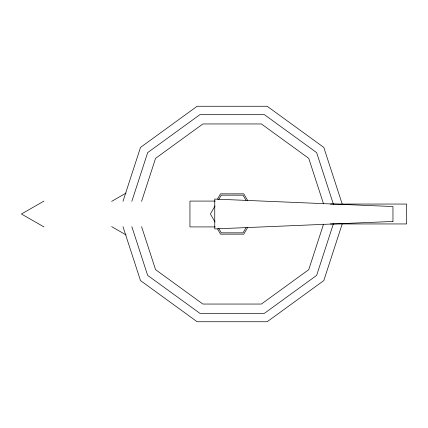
<?xml version="1.0" encoding="UTF-8"?>
<svg xmlns="http://www.w3.org/2000/svg" width="428" height="428" viewBox="0 0 428 428"><rect width="100%" height="100%" fill="white"/><g stroke="black" fill="none" stroke-linecap="round" stroke-linejoin="round"><path stroke-width="0.64" d="M122.986 201.315L140.502 147.414L197.148 106.256L267.163 106.256L323.803 147.414L342.352 204.488M131.835 201.342L147.665 152.614L199.881 114.677L264.424 114.677L316.64 152.614L333.498 204.509M141.582 201.353L155.557 158.349L202.893 123.954L261.412 123.954L308.754 158.349L323.547 203.883M323.547 224.117L308.754 269.651L261.412 304.046L202.893 304.046L155.557 269.651L141.582 226.647M333.498 223.491L316.64 275.386L264.424 313.323L199.881 313.323L147.665 275.386L131.835 226.658M342.352 223.512L323.803 280.586L267.163 321.744L197.148 321.744L140.502 280.586L122.986 226.685M217.526 199.025L220.516 193.847L243.789 193.847L247.78 200.753M215.017 206.012L210.405 214L215.017 221.988M218.644 199.732L221.281 195.168L243.024 195.168L245.993 200.304M245.993 227.696L243.024 232.832L221.281 232.832L218.644 228.268M247.78 227.247L243.789 234.153L220.516 234.153L217.526 228.975M111.665 201.374L126.051 193.071M43.988 201.08L21.4 214L43.988 226.92M215.257 201.08L189.946 201.08L189.946 226.92L215.257 226.92M330.443 204.054L406.6 204.054L406.6 223.946L330.443 223.946M111.665 226.626L126.051 234.929M392.958 221.458L214.749 228.921L214.749 199.079L392.958 206.542L392.958 221.458"/></g></svg>
